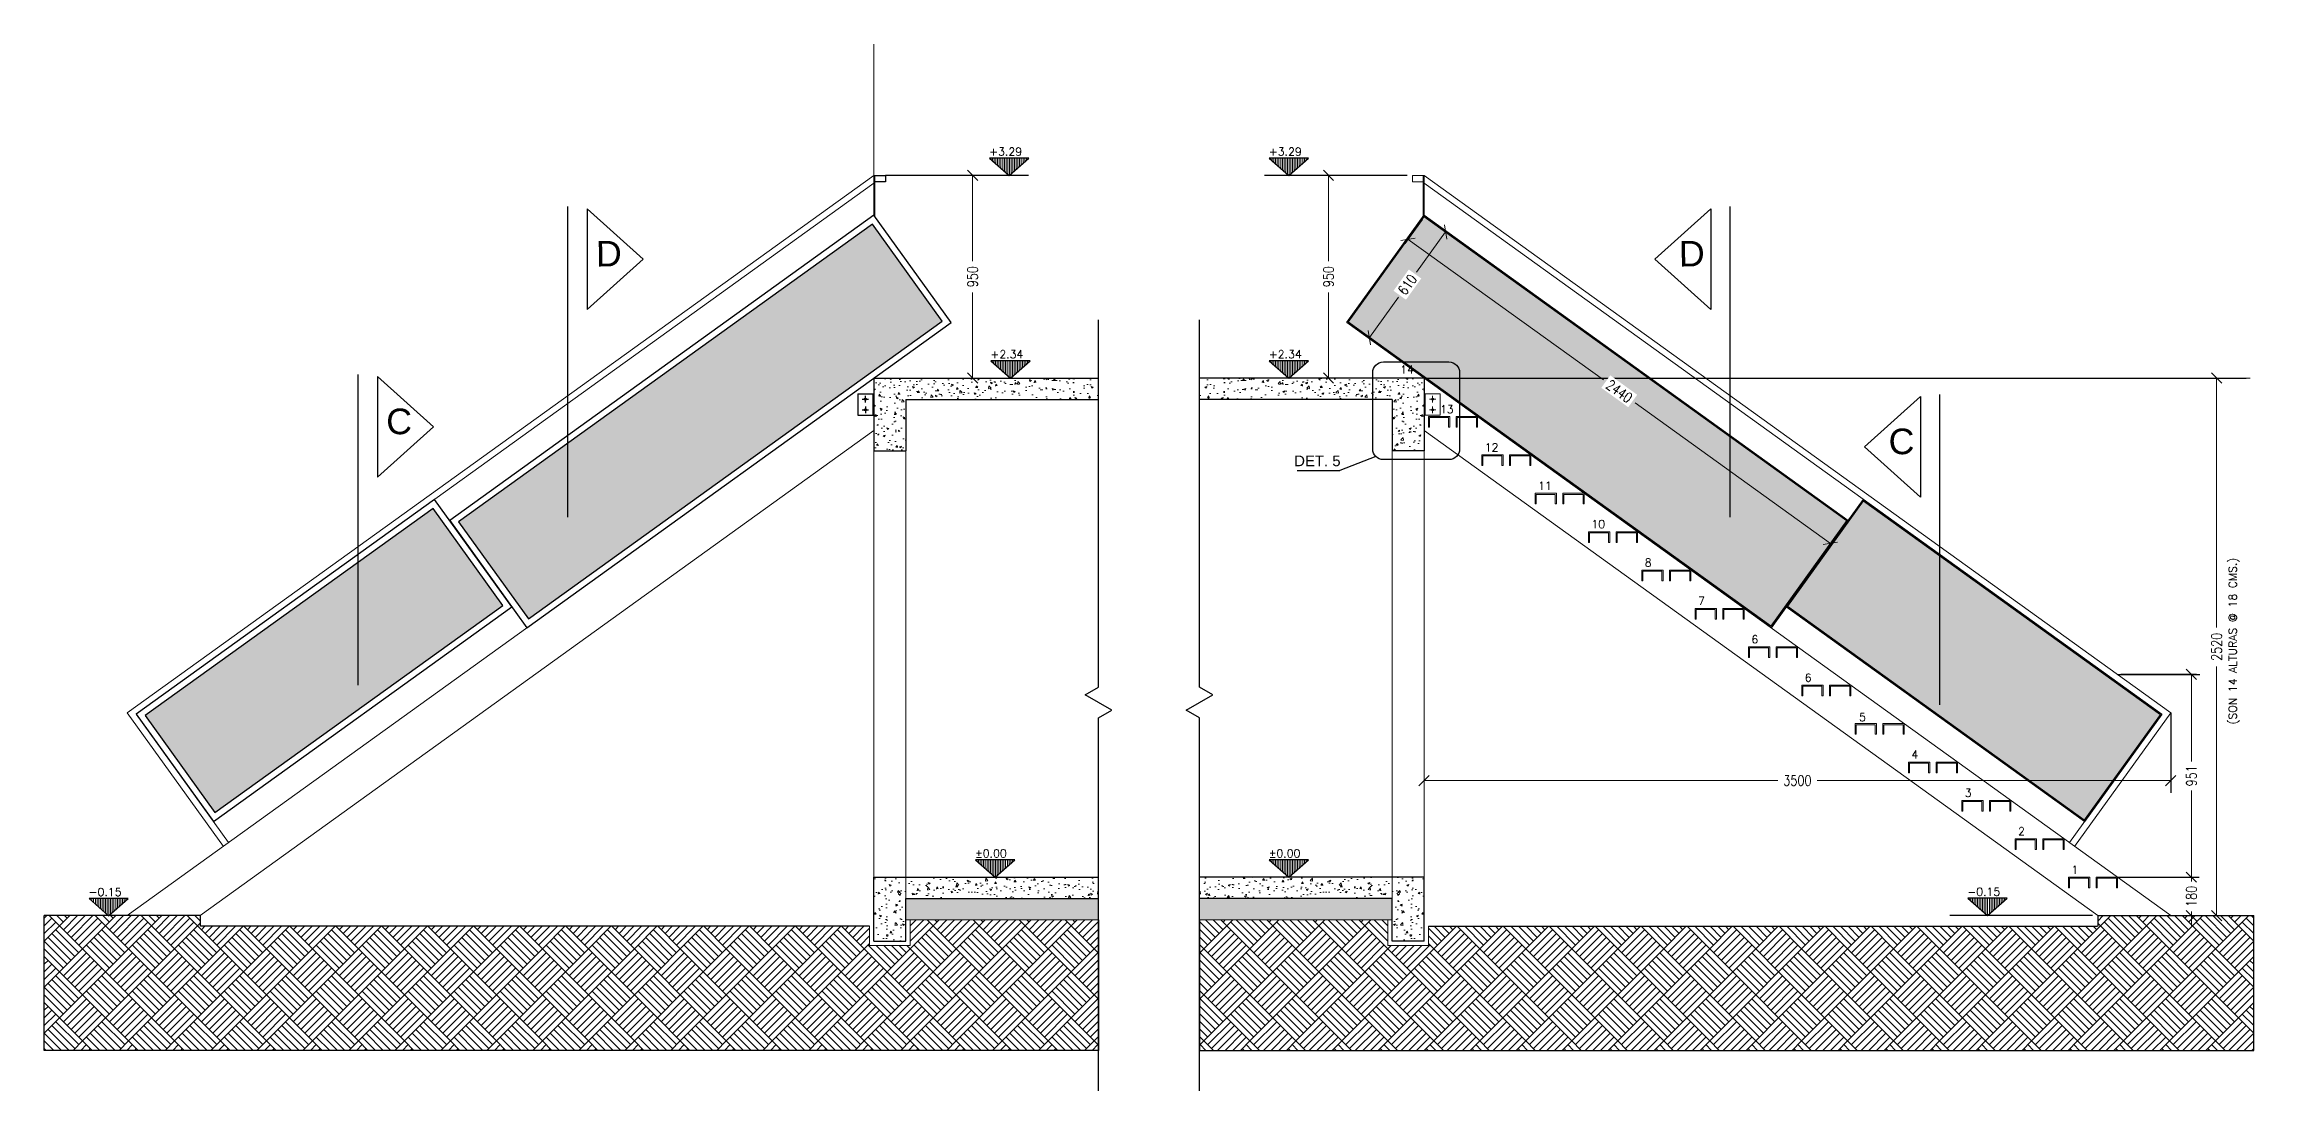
# Model space of a CAD drawing. Header units: metres. Extents: x -40 to 265, y 63 to 163.
# Drawn here: x 225.18 to 235.53, y 154.6 to 159.51 of the extents above; entities that cross this region are included whole.
import ezdxf
from ezdxf.enums import TextEntityAlignment as Align

# ---------------------------------------------------------------- set-up
doc = ezdxf.new("R2010")
doc.units = ezdxf.units.M
doc.header["$LTSCALE"] = 5
doc.header["$MEASUREMENT"] = 0
doc.layers.get('0').update_dxf_attribs({"color": 30})
doc.layers.get('DEFPOINTS').update_dxf_attribs({"color": 210})
for name, color, linetype, lineweight in [('A-ANNO-DIMS', 3, 'Continuous', 18), ('A-ANNO-TEXT', 3, 'Continuous', 18), ('A-DETL-GRPH', 4, 'Continuous', 25), ('A-DETL-MBND', 3, 'Continuous', 18), ('A-DETL-MCUT', 4, 'Continuous', 25), ('A-DETL-PATT', 8, 'Continuous', 18)]:
    doc.layers.add(name, color=color, linetype=linetype, lineweight=lineweight)
doc.styles.add('E-ARIAL', font='arial.ttf')
doc.styles.add('E-ROMANS', font='romans.shx', dxfattribs={"width": 0.8})
doc.dimstyles.new('E-0020_TICK_24', dxfattribs={"dimscale": 0.001, "dimtxt": 48, "dimasz": 48, "dimexe": 24, "dimexo": 16, "dimgap": 24, "dimtad": 0, "dimdec": 0, "dimlfac": 1000, "dimzin": 0, "dimdsep": 46, "dimtxsty": 'E-ROMANS', "dimblk": 'OBLIQUE', "dimcen": 24, "dimclrd": 256, "dimclre": 256, "dimclrt": 256, "dimadec": 0, "dimazin": 0, "dimtfac": 1, "dimtdec": 0, "dimtmove": 1, "dimatfit": 3, "dimldrblk": 'OPEN90', "dimfxl": 1, "dimtfill": 1, "dimtolj": 1, "dimtzin": 0, "dimlwd": -1, "dimarcsym": 0})
pattern_1 = [(50, (0, 8.49536), (0.091092334, -0.007969543), [0.009525, -0.104775]), (355, (0, 8.49536), (-0.017621413, 0.09552832), [0.00762, -0.08382]), (100.451, (0.00759, 8.4947), (0.07347125, 0.087558344), [0.008095, -0.089045]), (46.1842, (0, 8.52076), (0.13553952, -0.021021164), [0.0142875, -0.1571625]), (96.6356, (0.0113, 8.51901), (0.11870212, 0.12371278), [0.0121425, -0.1335675]), (351.184, (0, 8.52076), (0.1187023, 0.12371256), [0.01143, -0.12573]), (21, (0.0127, 8.51441), (0.07580744, -0.05113276), [0.009525, -0.104775]), (326, (0.0127, 8.51441), (0.030901014, 0.092093983), [0.00762, -0.08382]), (71.4514, (0.01902, 8.51015), (0.106708245, 0.04096143), [0.008095, -0.089045]), (37.5, (0, 8.49536), (0.0015443016, 0.0422775194), [0, -0.082804, 0, -0.08509, 0, -0.0841375]), (7.5, (0, 8.49536), (0.033409831, 0.0500902874), [0, -0.048514, 0, -0.080899, 0, -0.0320675]), (327.5, (-0.02832, 8.49536), (0.0677952976, -0.002864372), [0, -0.03175, 0, -0.09906, 0, -0.131445]), (317.5, (-0.04102, 8.49536), (0.074064591, 0.012713246), [0, -0.041275, 0, -0.065786, 0, -0.093345])]

# ---------------------------------------------------------------- blocks, each defined once
blk = doc.blocks.new('_Oblique')
at = {"color": 0, "linetype": 'ByBlock', "lineweight": -2}
blk.add_line((-0.5, -0.5), (0.5, 0.5), dxfattribs=at)
blk = doc.blocks.new('*D80')
at = {"layer": 'A-ANNO-DIMS', "lineweight": -2, "transparency": 16777216}
for p, q in [((234.911, 156.556), (235.266, 156.556)), ((234.911, 155.605), (235.266, 155.605))]:
    blk.add_line(p, q, dxfattribs=at)
at = {"layer": 'A-ANNO-DIMS', "transparency": 16777216}
for p, q in [((235.242, 156.556), (235.242, 156.148)), ((235.242, 155.605), (235.242, 156.012))]:
    blk.add_line(p, q, dxfattribs=at)
at = {"layer": 'DEFPOINTS', "color": 0, "transparency": 16777216}
for p in [(234.895, 156.556), (234.895, 155.605), (235.242, 155.605)]:
    blk.add_point(p, dxfattribs=at)
at = {"layer": 'A-ANNO-DIMS', "transparency": 16777216, "xscale": 0.048, "yscale": 0.048, "zscale": 0.048}
for p, rotation in [((235.242, 156.556), 90), ((235.242, 155.605), 270)]:
    blk.add_blockref('_Oblique', p, dxfattribs=dict(at, rotation=rotation))
at = {"layer": 'A-ANNO-DIMS', "transparency": 16777216, "insert": (235.242, 156.08), "char_height": 0.048, "attachment_point": 5, "rotation": 90, "style": 'E-ROMANS', "bg_fill": 3, "box_fill_scale": 1.25, "bg_fill_color": 256, "bg_fill_true_color": 13158600, "bg_fill_transparency": 0}
blk.add_mtext('\\A1;951', dxfattribs=at)
blk = doc.blocks.new('_Open90')
at = {"color": 0, "linetype": 'ByBlock', "lineweight": -2}
for p, q in [((0, 0), (-1, 0)), ((-0.5, 0.5), (0, 0)), ((0, 0), (-0.5, -0.5))]:
    blk.add_line(p, q, dxfattribs=at)
blk = doc.blocks.new('*D81')
at = {"layer": 'A-ANNO-DIMS', "lineweight": -2, "transparency": 16777216}
for p, q in [((234.911, 155.605), (235.266, 155.605)), ((234.911, 155.425), (235.266, 155.425))]:
    blk.add_line(p, q, dxfattribs=at)
at = {"layer": 'A-ANNO-DIMS', "transparency": 16777216}
for p, q in [((235.242, 155.605), (235.242, 155.653)), ((235.242, 155.605), (235.242, 155.585)), ((235.242, 155.425), (235.242, 155.444)), ((235.242, 155.425), (235.242, 155.377))]:
    blk.add_line(p, q, dxfattribs=at)
at = {"layer": 'DEFPOINTS', "color": 0, "transparency": 16777216}
for p in [(234.895, 155.605), (234.895, 155.425)]:
    blk.add_point(p, dxfattribs=at)
at = {"layer": 'A-ANNO-DIMS', "transparency": 16777216, "xscale": 0.048, "yscale": 0.048, "zscale": 0.048}
for p, rotation in [((235.242, 155.605), 270), ((235.242, 155.425), 90)]:
    blk.add_blockref('_Oblique', p, dxfattribs=dict(at, rotation=rotation))
at = {"layer": 'A-ANNO-DIMS', "transparency": 16777216, "insert": (235.242, 155.515), "char_height": 0.048, "attachment_point": 5, "rotation": 90, "style": 'E-ROMANS', "bg_fill": 3, "box_fill_scale": 1.25, "bg_fill_color": 256, "bg_fill_true_color": 13158600, "bg_fill_transparency": 0}
blk.add_mtext('\\A1;180', dxfattribs=at)
at = {"layer": 'DEFPOINTS', "color": 0, "transparency": 16777216}
blk.add_point((235.242, 155.425), dxfattribs=at)
blk = doc.blocks.new('*D82')
at = {"layer": 'A-ANNO-DIMS', "lineweight": -2, "transparency": 16777216}
for p, q in [((235.518, 157.945), (235.336, 157.945)), ((235.518, 155.425), (235.336, 155.425))]:
    blk.add_line(p, q, dxfattribs=at)
at = {"layer": 'A-ANNO-DIMS', "transparency": 16777216}
for p, q in [((235.36, 157.945), (235.36, 156.776)), ((235.36, 155.425), (235.36, 156.593))]:
    blk.add_line(p, q, dxfattribs=at)
at = {"layer": 'DEFPOINTS', "color": 0, "transparency": 16777216}
for p in [(235.36, 157.945), (235.534, 157.945), (235.534, 155.425)]:
    blk.add_point(p, dxfattribs=at)
at = {"layer": 'A-ANNO-DIMS', "transparency": 16777216, "xscale": 0.048, "yscale": 0.048, "zscale": 0.048}
for p, rotation in [((235.36, 157.945), 90), ((235.36, 155.425), 270)]:
    blk.add_blockref('_Oblique', p, dxfattribs=dict(at, rotation=rotation))
at = {"layer": 'A-ANNO-DIMS', "transparency": 16777216, "insert": (235.36, 156.685), "char_height": 0.048, "attachment_point": 5, "rotation": 90, "style": 'E-ROMANS', "bg_fill": 3, "box_fill_scale": 1.25, "bg_fill_color": 256, "bg_fill_true_color": 13158600, "bg_fill_transparency": 0}
blk.add_mtext('\\A1;2520', dxfattribs=at)
blk = doc.blocks.new('*D83')
at = {"layer": 'A-ANNO-DIMS', "lineweight": -2, "transparency": 16777216}
for p, q in [((231.388, 158.895), (231.173, 158.895)), ((231.388, 157.945), (231.173, 157.945))]:
    blk.add_line(p, q, dxfattribs=at)
at = {"layer": 'A-ANNO-DIMS', "transparency": 16777216}
for p, q in [((231.197, 158.895), (231.197, 158.493)), ((231.197, 157.945), (231.197, 158.346))]:
    blk.add_line(p, q, dxfattribs=at)
at = {"layer": 'DEFPOINTS', "color": 0, "transparency": 16777216}
for p in [(231.197, 158.895), (231.404, 158.895), (231.404, 157.945)]:
    blk.add_point(p, dxfattribs=at)
at = {"layer": 'A-ANNO-DIMS', "transparency": 16777216, "xscale": 0.048, "yscale": 0.048, "zscale": 0.048}
for p, rotation in [((231.197, 158.895), 90), ((231.197, 157.945), 270)]:
    blk.add_blockref('_Oblique', p, dxfattribs=dict(at, rotation=rotation))
at = {"layer": 'A-ANNO-DIMS', "transparency": 16777216, "insert": (231.197, 158.42), "char_height": 0.048, "attachment_point": 5, "rotation": 90, "style": 'E-ROMANS', "bg_fill": 3, "box_fill_scale": 1.25, "bg_fill_color": 256, "bg_fill_true_color": 13158600, "bg_fill_transparency": 0}
blk.add_mtext('\\A1;950', dxfattribs=at)
blk = doc.blocks.new('*D84')
at = {"layer": 'A-ANNO-DIMS', "lineweight": -2, "transparency": 16777216}
for p, q in [((231.659, 158.692), (231.765, 158.616)), ((231.303, 158.197), (231.409, 158.121))]:
    blk.add_line(p, q, dxfattribs=at)
at = {"layer": 'A-ANNO-DIMS', "transparency": 16777216}
for p, q in [((231.746, 158.63), (231.61, 158.442)), ((231.389, 158.135), (231.525, 158.324))]:
    blk.add_line(p, q, dxfattribs=at)
at = {"layer": 'DEFPOINTS', "color": 0, "transparency": 16777216}
for p in [(231.646, 158.702), (231.746, 158.63), (231.29, 158.207)]:
    blk.add_point(p, dxfattribs=at)
at = {"layer": 'A-ANNO-DIMS', "transparency": 16777216, "xscale": 0.048, "yscale": 0.048, "zscale": 0.048}
for p, rotation in [((231.746, 158.63), 54.25713426794277), ((231.389, 158.135), 234.2571342679427)]:
    blk.add_blockref('_Oblique', p, dxfattribs=dict(at, rotation=rotation))
at = {"layer": 'A-ANNO-DIMS', "transparency": 16777216, "insert": (231.567, 158.383), "char_height": 0.048, "attachment_point": 5, "rotation": 54.2571, "style": 'E-ROMANS', "bg_fill": 3, "box_fill_scale": 1.25, "bg_fill_color": 256, "bg_fill_true_color": 13158600, "bg_fill_transparency": 0}
blk.add_mtext('\\A1;610', dxfattribs=at)
blk = doc.blocks.new('*D85')
at = {"layer": 'A-ANNO-DIMS', "lineweight": -2, "transparency": 16777216}
for p, q in [((231.637, 158.689), (231.556, 158.576)), ((233.617, 157.263), (233.536, 157.151))]:
    blk.add_line(p, q, dxfattribs=at)
at = {"layer": 'A-ANNO-DIMS', "transparency": 16777216}
for p, q in [((231.57, 158.595), (232.486, 157.936)), ((233.55, 157.17), (232.634, 157.829))]:
    blk.add_line(p, q, dxfattribs=at)
at = {"layer": 'DEFPOINTS', "color": 0, "transparency": 16777216}
for p in [(231.646, 158.702), (233.627, 157.276), (233.55, 157.17)]:
    blk.add_point(p, dxfattribs=at)
at = {"layer": 'A-ANNO-DIMS', "transparency": 16777216, "xscale": 0.048, "yscale": 0.048, "zscale": 0.048}
for p, rotation in [((231.57, 158.595), 144.2571342679459), ((233.55, 157.17), 324.2571342679459)]:
    blk.add_blockref('_Oblique', p, dxfattribs=dict(at, rotation=rotation))
at = {"layer": 'A-ANNO-DIMS', "transparency": 16777216, "insert": (232.56, 157.883), "char_height": 0.048, "attachment_point": 5, "rotation": 324.2571, "style": 'E-ROMANS', "bg_fill": 3, "box_fill_scale": 1.25, "bg_fill_color": 256, "bg_fill_true_color": 13158600, "bg_fill_transparency": 0}
blk.add_mtext('\\A1;2440', dxfattribs=at)
blk = doc.blocks.new('*D86')
at = {"layer": 'A-ANNO-DIMS', "lineweight": -2, "transparency": 16777216}
for p, q in [((231.645, 156.36), (231.645, 156.034)), ((235.145, 156.36), (235.145, 156.034))]:
    blk.add_line(p, q, dxfattribs=at)
at = {"layer": 'A-ANNO-DIMS', "transparency": 16777216}
for p, q in [((231.645, 156.058), (233.303, 156.058)), ((235.145, 156.058), (233.487, 156.058))]:
    blk.add_line(p, q, dxfattribs=at)
at = {"layer": 'DEFPOINTS', "color": 0, "transparency": 16777216}
for p in [(231.645, 156.376), (235.145, 156.376), (231.645, 156.058)]:
    blk.add_point(p, dxfattribs=at)
at = {"layer": 'A-ANNO-DIMS', "transparency": 16777216, "xscale": 0.048, "yscale": 0.048, "zscale": 0.048, "rotation": 180}
blk.add_blockref('_Oblique', (231.645, 156.058), dxfattribs=at)
at = {"layer": 'A-ANNO-DIMS', "transparency": 16777216, "xscale": 0.048, "yscale": 0.048, "zscale": 0.048}
blk.add_blockref('_Oblique', (235.145, 156.058), dxfattribs=at)
at = {"layer": 'A-ANNO-DIMS', "transparency": 16777216, "insert": (233.395, 156.058), "char_height": 0.048, "attachment_point": 5, "style": 'E-ROMANS', "bg_fill": 3, "box_fill_scale": 1.25, "bg_fill_color": 256, "bg_fill_true_color": 13158600, "bg_fill_transparency": 0}
blk.add_mtext('\\A1;3500', dxfattribs=at)
blk = doc.blocks.new('*D87')
at = {"layer": 'A-ANNO-DIMS', "lineweight": -2, "transparency": 16777216}
for p, q in [((229.572, 158.895), (229.505, 158.895)), ((229.577, 157.945), (229.505, 157.945))]:
    blk.add_line(p, q, dxfattribs=at)
at = {"layer": 'A-ANNO-DIMS', "transparency": 16777216}
for p, q in [((229.529, 158.895), (229.529, 158.493)), ((229.529, 157.945), (229.529, 158.346))]:
    blk.add_line(p, q, dxfattribs=at)
at = {"layer": 'DEFPOINTS', "color": 0, "transparency": 16777216}
for p in [(229.588, 158.895), (229.529, 157.945), (229.593, 157.945)]:
    blk.add_point(p, dxfattribs=at)
at = {"layer": 'A-ANNO-DIMS', "transparency": 16777216, "xscale": 0.048, "yscale": 0.048, "zscale": 0.048}
for p, rotation in [((229.529, 158.895), 90), ((229.529, 157.945), 270)]:
    blk.add_blockref('_Oblique', p, dxfattribs=dict(at, rotation=rotation))
at = {"layer": 'A-ANNO-DIMS', "transparency": 16777216, "insert": (229.529, 158.42), "char_height": 0.048, "attachment_point": 5, "rotation": 90, "style": 'E-ROMANS', "bg_fill": 3, "box_fill_scale": 1.25, "bg_fill_color": 256, "bg_fill_true_color": 13158600, "bg_fill_transparency": 0}
blk.add_mtext('\\A1;950', dxfattribs=at)
blk = doc.blocks.new('QM-ARQ-DET')
at = {"layer": 'A-DETL-PATT'}
h = blk.add_hatch(dxfattribs=at)
h.set_pattern_fill('ANSI31', color=256, scale=0.0025, angle=225, style=0)
h.set_pattern_definition([(270, (127.458738, 93.06225), (-0.0079375, -8e-19), [])])
h.paths.add_polyline_path([(229.7924, 158.9759), (229.7004, 158.8948), (229.6084, 158.9759)])
h = blk.add_hatch(dxfattribs=at)
h.set_pattern_fill('ANSI31', color=256, scale=0.0025, angle=225, style=0)
h.set_pattern_definition([(270, (128.7696985, 93.06225), (-0.0079375, -8e-19), [])])
h.paths.add_polyline_path([(231.1034, 158.9759), (231.0114, 158.8948), (230.9194, 158.9759)])
h = blk.add_hatch(dxfattribs=at)
h.set_pattern_fill('DOTS', color=256, scale=0.01, angle=2.91694, style=0)
h.set_pattern_definition([(2.9169425, (8.087017, -3.332197), (0.0071193646, 0.0162583572), [0, -0.015875])])
h.paths.add_polyline_path([(233.272, 156.7836), (233.6283, 157.2787), (231.6479, 158.704), (231.2915, 158.2089)])
h.paths.add_polyline_path([(234.7416, 155.8716), (235.0979, 156.3667), (233.7055, 157.3688), (233.3492, 156.8737)])
h = blk.add_hatch(dxfattribs=at)
h.set_pattern_fill('DOTS', color=256, scale=0.01, angle=2.91694, style=0)
h.set_pattern_definition([(2.9169425, (0, 8.49536), (0.0071193646, 0.0162583572), [0, -0.015875])])
h.paths.add_polyline_path([(227.3274, 156.8794), (227.0003, 157.3339), (225.6501, 156.3622), (225.9773, 155.9077)])
h.paths.add_polyline_path([(227.1197, 157.2707), (227.4469, 156.8162), (229.3867, 158.2123), (229.0596, 158.6668)])
h = blk.add_hatch(dxfattribs=at)
h.set_pattern_fill('ANSI31', color=256, scale=0.0025, angle=225, style=0)
h.set_pattern_definition([(270, (127.464638, 92.11225), (-0.0079375, -8e-19), [])])
h.paths.add_polyline_path([(229.7983, 158.0259), (229.7063, 157.9448), (229.6143, 158.0259)])
h = blk.add_hatch(dxfattribs=at)
h.set_pattern_fill('ANSI31', color=256, scale=0.0025, angle=225, style=0)
h.set_pattern_definition([(270, (128.7696985, 92.11225), (-0.0079375, -8e-19), [])])
h.paths.add_polyline_path([(231.1034, 158.0259), (231.0114, 157.9448), (230.9194, 158.0259)])
h = blk.add_hatch(dxfattribs=at)
h.set_pattern_fill('AR-CONC', color=256, scale=0.0005, style=0)
h.set_pattern_definition([(130, (460.71152, 8.38536), (-0.091092334, -0.007969543), [0.009525, -0.104775]), (185, (460.71152, 8.38536), (0.017621413, 0.09552832), [0.00762, -0.08382]), (79.549, (460.70393, 8.3847), (-0.07347125, 0.087558344), [0.008095, -0.089045]), (133.8158, (460.71152, 8.41076), (-0.13553952, -0.021021164), [0.0142875, -0.1571625]), (83.3644, (460.70022, 8.40901), (-0.11870212, 0.12371278), [0.0121425, -0.1335675]), (188.816, (460.71152, 8.41076), (-0.1187023, 0.12371256), [0.01143, -0.12573]), (159, (460.69882, 8.40441), (-0.07580744, -0.05113276), [0.009525, -0.104775]), (214, (460.69882, 8.40441), (-0.030901014, 0.092093983), [0.00762, -0.08382]), (108.5486, (460.6925, 8.40015), (-0.106708245, 0.04096143), [0.008095, -0.089045]), (142.5, (460.711518, 8.38536), (-0.0015443016, 0.0422775194), [0, -0.082804, 0, -0.08509, 0, -0.0841375]), (172.5, (460.71152, 8.38536), (-0.033409831, 0.0500902874), [0, -0.048514, 0, -0.080899, 0, -0.0320675]), (212.5, (460.73984, 8.38536), (-0.0677952976, -0.002864372), [0, -0.03175, 0, -0.09906, 0, -0.131445]), (222.5, (460.75254, 8.38536), (-0.074064591, 0.012713246), [0, -0.041275, 0, -0.065786, 0, -0.093345])])
h.paths.add_polyline_path([(229.2164, 157.6948), (229.0664, 157.6948), (229.0664, 157.9448), (230.1187, 157.9448), (230.1187, 157.8448), (229.2164, 157.8448)])
h = blk.add_hatch(dxfattribs=at)
h.set_pattern_fill('AR-CONC', color=256, scale=0.0005, style=0)
h.set_pattern_definition([(50, (0, 8.38536), (0.091092334, -0.007969543), [0.009525, -0.104775]), (355, (0, 8.38536), (-0.017621413, 0.09552832), [0.00762, -0.08382]), (100.451, (0.00759, 8.3847), (0.07347125, 0.087558344), [0.008095, -0.089045]), (46.1842, (0, 8.41076), (0.13553952, -0.021021164), [0.0142875, -0.1571625]), (96.6356, (0.0113, 8.40901), (0.11870212, 0.12371278), [0.0121425, -0.1335675]), (351.184, (0, 8.41076), (0.1187023, 0.12371256), [0.01143, -0.12573]), (21, (0.0127, 8.40441), (0.07580744, -0.05113276), [0.009525, -0.104775]), (326, (0.0127, 8.40441), (0.030901014, 0.092093983), [0.00762, -0.08382]), (71.4514, (0.01902, 8.40015), (0.106708245, 0.04096143), [0.008095, -0.089045]), (37.5, (0, 8.38536), (0.0015443016, 0.0422775194), [0, -0.082804, 0, -0.08509, 0, -0.0841375]), (7.5, (0, 8.38536), (0.033409831, 0.0500902874), [0, -0.048514, 0, -0.080899, 0, -0.0320675]), (327.5, (-0.02832, 8.38536), (0.0677952976, -0.002864372), [0, -0.03175, 0, -0.09906, 0, -0.131445]), (317.5, (-0.04102, 8.38536), (0.074064591, 0.012713246), [0, -0.041275, 0, -0.065786, 0, -0.093345])])
h.paths.add_polyline_path([(231.4951, 157.6948), (231.6451, 157.6948), (231.6451, 157.9448), (230.5928, 157.9448), (230.5928, 157.8448), (231.4951, 157.8448)])
h = blk.add_hatch(dxfattribs=at)
h.set_pattern_fill('AR-CONC', color=256, scale=0.0005, style=0)
h.set_pattern_definition(pattern_1)
h.paths.add_polyline_path([(229.0664, 157.6932), (229.0664, 157.604), (229.2164, 157.604), (229.2164, 157.6932)])
h = blk.add_hatch(dxfattribs=at)
h.set_pattern_fill('ANSI31', color=256, scale=0.0025, angle=225, style=0)
h.set_pattern_definition([(270, (127.3932494, 89.77225), (-0.0079375, -8e-19), [])])
h.paths.add_polyline_path([(229.7269, 155.6859), (229.6349, 155.6048), (229.5429, 155.6859)])
h = blk.add_hatch(dxfattribs=at)
h.set_pattern_fill('ANSI31', color=256, scale=0.0025, angle=225, style=0)
h.set_pattern_definition([(270, (128.7696985, 89.77225), (-0.0079375, -8e-19), [])])
h.paths.add_polyline_path([(231.1034, 155.6859), (231.0114, 155.6048), (230.9194, 155.6859)])
h = blk.add_hatch(dxfattribs=at)
h.set_pattern_fill('AR-CONC', color=256, scale=0.0005, style=0)
h.set_pattern_definition([(130, (460.71152, 8.49536), (-0.091092334, -0.007969543), [0.009525, -0.104775]), (185, (460.71152, 8.49536), (0.017621413, 0.09552832), [0.00762, -0.08382]), (79.549, (460.70393, 8.4947), (-0.07347125, 0.087558344), [0.008095, -0.089045]), (133.8158, (460.71152, 8.52076), (-0.13553952, -0.021021164), [0.0142875, -0.1571625]), (83.3644, (460.70022, 8.51901), (-0.11870212, 0.12371278), [0.0121425, -0.1335675]), (188.816, (460.71152, 8.52076), (-0.1187023, 0.12371256), [0.01143, -0.12573]), (159, (460.69882, 8.51441), (-0.07580744, -0.05113276), [0.009525, -0.104775]), (214, (460.69882, 8.51441), (-0.030901014, 0.092093983), [0.00762, -0.08382]), (108.5486, (460.6925, 8.51015), (-0.106708245, 0.04096143), [0.008095, -0.089045]), (142.5, (460.711518, 8.49536), (-0.0015443016, 0.0422775194), [0, -0.082804, 0, -0.08509, 0, -0.0841375]), (172.5, (460.71152, 8.49536), (-0.033409831, 0.0500902874), [0, -0.048514, 0, -0.080899, 0, -0.0320675]), (212.5, (460.73984, 8.49536), (-0.0677952976, -0.002864372), [0, -0.03175, 0, -0.09906, 0, -0.131445]), (222.5, (460.75254, 8.49536), (-0.074064591, 0.012713246), [0, -0.041275, 0, -0.065786, 0, -0.093345])])
h.paths.add_polyline_path([(230.1187, 155.6048), (230.1187, 155.5048), (229.2164, 155.5048), (229.2164, 155.6048)])
h.paths.add_polyline_path([(229.2164, 155.3048), (229.0664, 155.3048), (229.0664, 155.6048), (229.2164, 155.6048)])
h = blk.add_hatch(dxfattribs=at)
h.set_pattern_fill('AR-CONC', color=256, scale=0.0005, style=0)
h.set_pattern_definition(pattern_1)
h.paths.add_polyline_path([(230.5928, 155.6048), (230.5928, 155.5048), (231.4951, 155.5048), (231.4951, 155.6048)])
h.paths.add_polyline_path([(231.4951, 155.3048), (231.6451, 155.3048), (231.6451, 155.6048), (231.4951, 155.6048)])
h = blk.add_hatch(dxfattribs=at)
h.set_pattern_fill('ANSI31', color=256, scale=0.0025, angle=225, style=0)
h.set_pattern_definition([(270, (123.237536, 89.59122), (-0.0079375, -8e-19), [])])
h.paths.add_polyline_path([(225.5712, 155.5049), (225.4792, 155.4237), (225.3872, 155.5049)])
h = blk.add_hatch(dxfattribs=at)
h.set_pattern_fill('HEX', color=256, scale=0.002, style=0)
h.set_pattern_definition([(180, (460.711518, 8.49536), (0, 0.01099852), [0.00635, -0.0127]), (60, (460.711518, 8.49536), (0.00952499772, -0.00549926), [0.00635, -0.0127]), (120, (460.705168, 8.49536), (0.00952499772, 0.00549926), [0.00635, -0.0127])])
h.paths.add_polyline_path([(229.2164, 155.5048), (230.1187, 155.5048), (230.1187, 155.4048), (229.2164, 155.4048)])
h = blk.add_hatch(dxfattribs=at)
h.set_pattern_fill('HEX', color=256, scale=0.002, style=0)
h.set_pattern_definition([(0, (0, 8.49536), (0, 0.01099852), [0.00635, -0.0127]), (120, (0, 8.49536), (-0.00952499772, -0.00549926), [0.00635, -0.0127]), (60, (0.00635, 8.49536), (-0.00952499772, 0.00549926), [0.00635, -0.0127])])
h.paths.add_polyline_path([(231.4951, 155.5048), (230.5928, 155.5048), (230.5928, 155.4048), (231.4951, 155.4048)])
h = blk.add_hatch(dxfattribs=at)
h.set_pattern_fill('ANSI31', color=256, scale=0.0025, angle=225, style=0)
h.set_pattern_definition([(270, (132.0438165, 89.59225), (-0.0079375, -8e-19), [])])
h.paths.add_polyline_path([(234.3775, 155.5059), (234.2855, 155.4248), (234.1935, 155.5059)])
h = blk.add_hatch(dxfattribs=at)
h.set_pattern_fill('AR-PARQ1', color=256, scale=0.0005, angle=45, style=0)
h.set_pattern_definition([(45, (460.71152, 8.49536), (0.21552615, 1e-17), [0.1524, -0.1524]), (45, (460.69356, 8.51332), (0.21552615, 1e-17), [0.1524, -0.1524]), (45, (460.6756, 8.53128), (0.21552615, 1e-17), [0.1524, -0.1524]), (45, (460.65764, 8.54924), (0.21552615, 1e-17), [0.1524, -0.1524]), (45, (460.63968, 8.5672), (0.21552615, 1e-17), [0.1524, -0.1524]), (45, (460.62172, 8.58516), (0.21552615, 1e-17), [0.1524, -0.1524]), (45, (460.60375, 8.60312), (0.21552615, 1e-17), [0.1524, -0.1524]), (135, (460.81928, 8.60312), (-0.21552615, -1e-17), [0.1524, -0.1524]), (135, (460.83724, 8.62108), (-0.21552615, -1e-17), [0.1524, -0.1524]), (135, (460.8552, 8.63904), (-0.21552615, -1e-17), [0.1524, -0.1524]), (135, (460.87316, 8.657), (-0.21552615, -1e-17), [0.1524, -0.1524]), (135, (460.89112, 8.67497), (-0.21552615, -1e-17), [0.1524, -0.1524]), (135, (460.90908, 8.69293), (-0.21552615, -1e-17), [0.1524, -0.1524]), (135, (460.92704, 8.71089), (-0.21552615, -1e-17), [0.1524, -0.1524])])
h.paths.add_polyline_path([(229.2364, 155.2848), (229.0464, 155.2848), (229.0464, 155.3748), (225.9087, 155.3748), (225.9087, 155.4248), (225.1772, 155.4248), (225.1772, 154.7931), (230.1187, 154.7931), (230.1187, 155.4048), (229.2364, 155.4048)])
h = blk.add_hatch(dxfattribs=at)
h.set_pattern_fill('AR-PARQ1', color=256, scale=0.0005, angle=45, style=0)
h.set_pattern_definition([(135, (0, 8.49536), (-0.21552615, 1e-17), [0.1524, -0.1524]), (135, (0.01796, 8.51332), (-0.21552615, 1e-17), [0.1524, -0.1524]), (135, (0.03592, 8.53128), (-0.21552615, 1e-17), [0.1524, -0.1524]), (135, (0.05388, 8.54924), (-0.21552615, 1e-17), [0.1524, -0.1524]), (135, (0.07184, 8.5672), (-0.21552615, 1e-17), [0.1524, -0.1524]), (135, (0.0898, 8.58516), (-0.21552615, 1e-17), [0.1524, -0.1524]), (135, (0.10776, 8.60312), (-0.21552615, 1e-17), [0.1524, -0.1524]), (45, (-0.10776, 8.60312), (0.21552615, -1e-17), [0.1524, -0.1524]), (45, (-0.12572, 8.62108), (0.21552615, -1e-17), [0.1524, -0.1524]), (45, (-0.14368, 8.63904), (0.21552615, -1e-17), [0.1524, -0.1524]), (45, (-0.16164, 8.657), (0.21552615, -1e-17), [0.1524, -0.1524]), (45, (-0.1796, 8.67497), (0.21552615, -1e-17), [0.1524, -0.1524]), (45, (-0.19757, 8.69293), (0.21552615, -1e-17), [0.1524, -0.1524]), (45, (-0.21553, 8.71089), (0.21552615, -1e-17), [0.1524, -0.1524])])
h.paths.add_polyline_path([(231.4751, 155.2848), (231.4751, 155.4048), (230.5928, 155.4048), (230.5928, 154.7931), (235.5343, 154.7931), (235.5343, 155.4248), (234.8028, 155.4248), (234.8028, 155.3748), (231.6651, 155.3748), (231.6651, 155.2848)])
at = {"layer": 'A-DETL-GRPH'}
for p, q in [((230.1187, 156.4964), (230.1187, 158.2172)), ((230.5928, 156.4964), (230.5928, 158.2172)), ((229.0714, 157.9448), (229.0714, 157.9484)), ((228.9914, 157.8709), (229.0664, 157.8709)), ((228.9914, 157.8709), (228.9914, 157.7709)), ((229.0114, 157.8459), (229.0414, 157.8459)), ((229.0264, 157.8309), (229.0264, 157.8609)), ((229.0614, 157.8709), (229.0614, 157.7709)), ((231.6451, 157.9448), (235.498, 157.9448)), ((228.9914, 157.7709), (229.0664, 157.7709)), ((229.0114, 157.7959), (229.0414, 157.7959)), ((229.0264, 157.8109), (229.0264, 157.7809)), ((231.4191, 157.5773), (231.2498, 157.511)), ((231.0498, 157.511), (231.2498, 157.511)), ((230.0562, 156.4603), (230.1187, 156.4964)), ((230.0562, 156.4603), (230.1187, 156.4964)), ((230.1812, 156.3881), (230.0562, 156.4603)), ((230.1812, 156.3881), (230.0562, 156.4603)), ((230.5303, 156.3881), (230.6553, 156.4603)), ((230.6553, 156.4603), (230.5928, 156.4964)), ((230.1187, 156.352), (230.1812, 156.3881)), ((230.1187, 156.352), (230.1812, 156.3881)), ((230.1187, 154.6034), (230.1187, 156.352)), ((230.5928, 156.352), (230.5303, 156.3881)), ((230.5928, 154.6034), (230.5928, 156.352)), ((225.1772, 154.7931), (225.1772, 155.4248)), ((230.1187, 155.4048), (230.1187, 154.7931)), ((230.1187, 155.4048), (230.1187, 154.7931)), ((230.5928, 155.4048), (230.5928, 154.7931)), ((235.5343, 154.7931), (235.5343, 155.4248)), ((230.1187, 154.7931), (225.1772, 154.7931)), ((230.5928, 154.7931), (235.5343, 154.7931))]:
    blk.add_line(p, q, dxfattribs=at)
for points in [[(229.0714, 158.8648), (229.0714, 158.8948), (229.1214, 158.8948), (229.1214, 158.8648)], [(229.7005, 158.8948), (229.7925, 158.976), (229.6085, 158.976)], [(231.0115, 158.8948), (231.1035, 158.976), (230.9195, 158.976)], [(229.4286, 158.2055), (229.0664, 158.7087), (227.0779, 157.2776), (227.44, 156.7743)], [(231.283, 158.2055), (231.6451, 158.7087), (233.6337, 157.2776), (233.2715, 156.7743)], [(231.2899, 158.2066), (231.6463, 158.7017), (233.6267, 157.2764), (233.2703, 156.7813)], [(229.3867, 158.2123), (229.0596, 158.6668), (227.1197, 157.2707), (227.4469, 156.8162)], [(229.7064, 157.9448), (229.7984, 158.026), (229.6144, 158.026)], [(231.0115, 157.9448), (231.1035, 158.026), (230.9195, 158.026)], [(225.9704, 155.8658), (227.3693, 156.8726), (227.0071, 157.3758), (225.6083, 156.369)], [(225.9773, 155.9077), (227.3274, 156.8794), (227.0003, 157.3339), (225.6501, 156.3622)], [(234.7411, 155.8658), (233.3422, 156.8726), (233.7044, 157.3758), (235.1033, 156.369)], [(234.7399, 155.8728), (233.3492, 156.8737), (233.7055, 157.3688), (235.0963, 156.3679)], [(229.635, 155.6048), (229.727, 155.686), (229.543, 155.686)], [(231.0115, 155.6048), (231.1035, 155.686), (230.9195, 155.686)], [(225.4793, 155.4238), (225.5713, 155.505), (225.3873, 155.505)], [(234.2856, 155.4248), (234.3776, 155.506), (234.1936, 155.506)]]:
    blk.add_lwpolyline(points, close=True, dxfattribs=at)
at = {"layer": 'A-DETL-GRPH', "flags": 128}
for points in [[(227.6311, 157.2922), (227.6311, 158.7485)], [(227.722, 158.7383), (227.722, 158.2664)], [(227.722, 158.7383), (227.9849, 158.5023), (227.722, 158.2664)], [(232.9896, 158.7383), (232.7266, 158.5023), (232.9896, 158.2664)], [(232.9896, 158.7383), (232.9896, 158.2664)], [(233.0804, 157.2922), (233.0804, 158.7485)], [(226.6482, 156.5059), (226.6482, 157.9621)], [(226.739, 157.9519), (227.0019, 157.716), (226.739, 157.48)], [(226.739, 157.9519), (226.739, 157.48)], [(233.9725, 157.8583), (233.7096, 157.6223), (233.9725, 157.3864)], [(233.9725, 157.8583), (233.9725, 157.3864)], [(234.0633, 156.4122), (234.0633, 157.8685)]]:
    blk.add_lwpolyline(points, dxfattribs=at)
at = {"layer": 'A-DETL-GRPH'}
blk.add_lwpolyline([(231.4544, 158.0204), (231.7619, 158.0204, -0.4142136), (231.8119, 157.9704), (231.8119, 157.6126, -0.4142136), (231.7619, 157.5626), (231.4544, 157.5626, -0.4142136), (231.4044, 157.6126), (231.4044, 157.9704, -0.4142136)], format="xyb", close=True, dxfattribs=at)
for centre in [(229.0264, 157.8459), (229.0264, 157.7959)]:
    blk.add_circle(centre, 0.005, dxfattribs=at)
at = {"layer": 'A-DETL-MBND'}
for p, q in [((229.0664, 158.8948), (229.0664, 159.5102)), ((229.0664, 158.8948), (225.5664, 156.3759)), ((229.0664, 158.8948), (229.0714, 158.8948)), ((229.0664, 158.7087), (229.0664, 158.8948)), ((229.0714, 158.7018), (229.0714, 158.8948)), ((231.6401, 158.7018), (231.6401, 158.8948)), ((231.6451, 158.8948), (231.6401, 158.8948)), ((231.6451, 158.8948), (235.1451, 156.3759)), ((231.6451, 158.7087), (231.6451, 158.8948)), ((229.0664, 158.8579), (225.6083, 156.369)), ((231.6451, 158.8579), (235.1033, 156.369)), ((229.0664, 157.9448), (225.5664, 155.4248)), ((231.6451, 157.9448), (235.1451, 155.4248)), ((231.7201, 157.8709), (231.6451, 157.8709)), ((231.6501, 157.8709), (231.6501, 157.7709)), ((231.7001, 157.8459), (231.6701, 157.8459)), ((231.6851, 157.8309), (231.6851, 157.8609)), ((231.7201, 157.8709), (231.7201, 157.7709)), ((229.0664, 157.8048), (229.0664, 155.6048)), ((229.2164, 157.8048), (229.2164, 155.6048)), ((231.4951, 157.8048), (231.4951, 155.6048)), ((231.6451, 157.8048), (231.6451, 155.6048)), ((231.7201, 157.7709), (231.6451, 157.7709)), ((231.7001, 157.7959), (231.6701, 157.7959)), ((231.6851, 157.8109), (231.6851, 157.7809)), ((229.0664, 157.6984), (225.9087, 155.4248)), ((231.6451, 157.6984), (234.8028, 155.4248)), ((225.5664, 156.3759), (226.0173, 155.7494)), ((225.6083, 156.369), (226.0416, 155.7669)), ((235.1033, 156.369), (234.6699, 155.7669)), ((235.1451, 156.3759), (234.6943, 155.7494)), ((229.2164, 155.5048), (229.2164, 155.6048)), ((231.4951, 155.5048), (231.4951, 155.6048)), ((229.0464, 155.2848), (229.0464, 155.3748)), ((229.2164, 155.4048), (230.1187, 155.4048)), ((229.2364, 155.2848), (229.2364, 155.4048)), ((231.4951, 155.4048), (230.5928, 155.4048)), ((231.4751, 155.2848), (231.4751, 155.4048)), ((231.6651, 155.2848), (231.6651, 155.3748)), ((229.0464, 155.2848), (229.2364, 155.2848)), ((231.6651, 155.2848), (231.4751, 155.2848))]:
    blk.add_line(p, q, dxfattribs=at)
blk.add_lwpolyline([(231.6401, 158.8648), (231.6401, 158.8948), (231.5901, 158.8948), (231.5901, 158.8648)], close=True, dxfattribs=at)
for points in [[(231.7651, 157.7148), (231.7651, 157.7648), (231.6651, 157.7648), (231.6651, 157.7148), (231.6701, 157.7148), (231.6701, 157.7598), (231.7601, 157.7598), (231.7601, 157.7148), (231.7651, 157.7148)], [(231.8951, 157.7148), (231.8951, 157.7648), (231.7951, 157.7648), (231.7951, 157.7148), (231.8001, 157.7148), (231.8001, 157.7598), (231.8901, 157.7598), (231.8901, 157.7148), (231.8951, 157.7148)], [(232.0151, 157.5348), (232.0151, 157.5848), (231.9151, 157.5848), (231.9151, 157.5348), (231.9201, 157.5348), (231.9201, 157.5798), (232.0101, 157.5798), (232.0101, 157.5348), (232.0151, 157.5348)], [(232.1451, 157.5348), (232.1451, 157.5848), (232.0451, 157.5848), (232.0451, 157.5348), (232.0501, 157.5348), (232.0501, 157.5798), (232.1401, 157.5798), (232.1401, 157.5348), (232.1451, 157.5348)], [(232.2651, 157.3548), (232.2651, 157.4048), (232.1651, 157.4048), (232.1651, 157.3548), (232.1701, 157.3548), (232.1701, 157.3998), (232.2601, 157.3998), (232.2601, 157.3548), (232.2651, 157.3548)], [(232.3951, 157.3548), (232.3951, 157.4048), (232.2951, 157.4048), (232.2951, 157.3548), (232.3001, 157.3548), (232.3001, 157.3998), (232.3901, 157.3998), (232.3901, 157.3548), (232.3951, 157.3548)], [(232.5151, 157.1748), (232.5151, 157.2248), (232.4151, 157.2248), (232.4151, 157.1748), (232.4201, 157.1748), (232.4201, 157.2198), (232.5101, 157.2198), (232.5101, 157.1748), (232.5151, 157.1748)], [(232.6451, 157.1748), (232.6451, 157.2248), (232.5451, 157.2248), (232.5451, 157.1748), (232.5501, 157.1748), (232.5501, 157.2198), (232.6401, 157.2198), (232.6401, 157.1748), (232.6451, 157.1748)], [(232.7651, 156.9948), (232.7651, 157.0448), (232.6651, 157.0448), (232.6651, 156.9948), (232.6701, 156.9948), (232.6701, 157.0398), (232.7601, 157.0398), (232.7601, 156.9948), (232.7651, 156.9948)], [(232.8951, 156.9948), (232.8951, 157.0448), (232.7951, 157.0448), (232.7951, 156.9948), (232.8001, 156.9948), (232.8001, 157.0398), (232.8901, 157.0398), (232.8901, 156.9948), (232.8951, 156.9948)], [(233.0151, 156.8148), (233.0151, 156.8648), (232.9151, 156.8648), (232.9151, 156.8148), (232.9201, 156.8148), (232.9201, 156.8598), (233.0101, 156.8598), (233.0101, 156.8148), (233.0151, 156.8148)], [(233.1451, 156.8148), (233.1451, 156.8648), (233.0451, 156.8648), (233.0451, 156.8148), (233.0501, 156.8148), (233.0501, 156.8598), (233.1401, 156.8598), (233.1401, 156.8148), (233.1451, 156.8148)], [(233.2651, 156.6348), (233.2651, 156.6848), (233.1651, 156.6848), (233.1651, 156.6348), (233.1701, 156.6348), (233.1701, 156.6798), (233.2601, 156.6798), (233.2601, 156.6348), (233.2651, 156.6348)], [(233.3951, 156.6348), (233.3951, 156.6848), (233.2951, 156.6848), (233.2951, 156.6348), (233.3001, 156.6348), (233.3001, 156.6798), (233.3901, 156.6798), (233.3901, 156.6348), (233.3951, 156.6348)], [(233.5151, 156.4548), (233.5151, 156.5048), (233.4151, 156.5048), (233.4151, 156.4548), (233.4201, 156.4548), (233.4201, 156.4998), (233.5101, 156.4998), (233.5101, 156.4548), (233.5151, 156.4548)], [(233.6451, 156.4548), (233.6451, 156.5048), (233.5451, 156.5048), (233.5451, 156.4548), (233.5501, 156.4548), (233.5501, 156.4998), (233.6401, 156.4998), (233.6401, 156.4548), (233.6451, 156.4548)], [(233.7651, 156.2748), (233.7651, 156.3248), (233.6651, 156.3248), (233.6651, 156.2748), (233.6701, 156.2748), (233.6701, 156.3198), (233.7601, 156.3198), (233.7601, 156.2748), (233.7651, 156.2748)], [(233.8951, 156.2748), (233.8951, 156.3248), (233.7951, 156.3248), (233.7951, 156.2748), (233.8001, 156.2748), (233.8001, 156.3198), (233.8901, 156.3198), (233.8901, 156.2748), (233.8951, 156.2748)], [(234.0151, 156.0948), (234.0151, 156.1448), (233.9151, 156.1448), (233.9151, 156.0948), (233.9201, 156.0948), (233.9201, 156.1398), (234.0101, 156.1398), (234.0101, 156.0948), (234.0151, 156.0948)], [(234.1451, 156.0948), (234.1451, 156.1448), (234.0451, 156.1448), (234.0451, 156.0948), (234.0501, 156.0948), (234.0501, 156.1398), (234.1401, 156.1398), (234.1401, 156.0948), (234.1451, 156.0948)], [(234.2651, 155.9148), (234.2651, 155.9648), (234.1651, 155.9648), (234.1651, 155.9148), (234.1701, 155.9148), (234.1701, 155.9598), (234.2601, 155.9598), (234.2601, 155.9148), (234.2651, 155.9148)], [(234.3951, 155.9148), (234.3951, 155.9648), (234.2951, 155.9648), (234.2951, 155.9148), (234.3001, 155.9148), (234.3001, 155.9598), (234.3901, 155.9598), (234.3901, 155.9148), (234.3951, 155.9148)], [(234.5151, 155.7348), (234.5151, 155.7848), (234.4151, 155.7848), (234.4151, 155.7348), (234.4201, 155.7348), (234.4201, 155.7798), (234.5101, 155.7798), (234.5101, 155.7348), (234.5151, 155.7348)], [(234.6451, 155.7348), (234.6451, 155.7848), (234.5451, 155.7848), (234.5451, 155.7348), (234.5501, 155.7348), (234.5501, 155.7798), (234.6401, 155.7798), (234.6401, 155.7348), (234.6451, 155.7348)], [(234.7651, 155.5548), (234.7651, 155.6048), (234.6651, 155.6048), (234.6651, 155.5548), (234.6701, 155.5548), (234.6701, 155.5998), (234.7601, 155.5998), (234.7601, 155.5548), (234.7651, 155.5548)], [(234.8951, 155.5548), (234.8951, 155.6048), (234.7951, 155.6048), (234.7951, 155.5548), (234.8001, 155.5548), (234.8001, 155.5998), (234.8901, 155.5998), (234.8901, 155.5548), (234.8951, 155.5548)]]:
    blk.add_lwpolyline(points, dxfattribs=at)
for centre in [(231.6851, 157.8459), (231.6851, 157.7959)]:
    blk.add_circle(centre, 0.005, dxfattribs=at)
at = {"layer": 'A-DETL-MCUT'}
for p, q in [((229.7907, 158.8948), (229.1214, 158.8948)), ((231.5662, 158.8948), (230.8969, 158.8948)), ((229.0664, 157.9448), (229.0664, 157.604)), ((229.0664, 157.9448), (230.1187, 157.9448)), ((229.2164, 157.8448), (230.1187, 157.8448)), ((229.2164, 157.8448), (229.2164, 157.604)), ((231.6451, 157.9448), (230.5928, 157.9448)), ((231.4951, 157.8448), (230.5928, 157.8448)), ((231.4951, 157.8448), (231.4951, 157.604)), ((231.6451, 157.9448), (231.6451, 157.604)), ((229.0664, 157.604), (229.2164, 157.604)), ((231.6451, 157.604), (231.4951, 157.604)), ((229.0664, 155.3048), (229.0664, 155.6048)), ((229.0664, 155.6048), (229.2164, 155.6048)), ((229.2164, 155.6048), (230.1187, 155.6048)), ((231.4951, 155.6048), (230.5928, 155.6048)), ((231.6451, 155.6048), (231.4951, 155.6048)), ((231.6451, 155.3048), (231.6451, 155.6048)), ((229.2164, 155.5048), (230.1187, 155.5048)), ((229.2164, 155.3048), (229.2164, 155.5048)), ((231.4951, 155.5048), (230.5928, 155.5048)), ((231.4951, 155.3048), (231.4951, 155.5048)), ((225.9087, 155.4248), (225.1772, 155.4248)), ((225.9087, 155.4248), (225.9087, 155.3748)), ((229.0464, 155.3748), (225.9093, 155.3748)), ((231.6651, 155.3748), (234.8022, 155.3748)), ((234.7789, 155.4248), (234.1096, 155.4248)), ((234.8028, 155.4248), (235.5343, 155.4248)), ((234.8028, 155.4248), (234.8028, 155.3748)), ((229.0664, 155.3048), (229.2164, 155.3048)), ((231.6451, 155.3048), (231.4951, 155.3048))]:
    blk.add_line(p, q, dxfattribs=at)
at = {"layer": 'A-ANNO-TEXT', "style": 'E-ROMANS'}
for s, p in [('+3.29', (229.6066, 158.9877)), ('+3.29', (230.9175, 158.9877)), ('+2.34', (229.6125, 158.0377)), ('+2.34', (230.9175, 158.0377)), ('14', (231.5332, 157.9658)), ('13', (231.7196, 157.7797)), ('12', (231.9294, 157.6014)), ('11', (232.1794, 157.4214)), ('10', (232.4294, 157.2414)), ('8', (232.6794, 157.0614)), ('7', (232.9294, 156.8814)), ('6', (233.1794, 156.7014)), ('6', (233.4294, 156.5214)), ('5', (233.6844, 156.3364)), ('4', (233.9294, 156.1614)), ('3', (234.1794, 155.9814)), ('2', (234.4294, 155.8014)), ('%%p0.00', (229.5411, 155.6977)), ('%%p0.00', (230.9175, 155.6977)), ('1', (234.6794, 155.6214)), ('-0.15', (225.3854, 155.5166)), ('-0.15', (234.1916, 155.5177))]:
    blk.add_text(s, height=0.0375, dxfattribs=at).set_placement(p)
at = {"layer": 'A-ANNO-TEXT', "ltscale": 0.5, "style": 'E-ARIAL'}
for s, p in [('D', (227.7635, 158.4679)), ('D', (232.8397, 158.4679)), ('C', (226.7805, 157.6815)), ('C', (233.8226, 157.5878))]:
    blk.add_text(s, height=0.12, rotation=0.18646, dxfattribs=at).set_placement(p)
at = {"layer": 'A-ANNO-TEXT', "style": 'E-ARIAL'}
blk.add_text('DET. 5', height=0.05, dxfattribs=at).set_placement((231.1451, 157.5567), align=Align.MIDDLE_CENTER)
at = {"layer": 'A-ANNO-DIMS'}
for base, p1, p2, picture, middle in [((229.5293, 157.9448), (229.5883, 158.8948), (229.5925, 157.9448), '*D87', (229.5293, 158.4198)), ((231.1969, 158.8948), (231.4044, 157.9448), (231.4044, 158.8948), '*D83', (231.1969, 158.4198)), ((235.2417, 155.6048), (234.8951, 156.5558), (234.8951, 155.6048), '*D80', (235.2417, 156.0803))]:
    dim = blk.add_linear_dim(base=base, p1=p1, p2=p2, angle=90, dimstyle='E-0020_TICK_24', dxfattribs=at)
    dim.commit()
    dim.dimension.update_dxf_attribs({"geometry": picture, "text_midpoint": middle})
at = {"layer": 'A-DETL-GRPH'}
for p, q in [((234.8951, 156.5558), (235.2812, 156.5558)), ((234.8951, 155.6048), (235.2783, 155.6048))]:
    blk.add_line(p, q, dxfattribs=at)
at = {"layer": 'A-ANNO-DIMS'}
dim = blk.add_aligned_dim(p1=(231.2899, 158.2066), p2=(231.6463, 158.7017), distance=-0.1223, dimstyle='E-0020_TICK_24', dxfattribs=at)
dim.commit()
dim.dimension.update_dxf_attribs({"geometry": '*D84', "text_midpoint": (231.5674, 158.3827)})
dim = blk.add_linear_dim(base=(231.6451, 156.0575), p1=(235.1451, 156.3759), p2=(231.6451, 156.3759), dimstyle='E-0020_TICK_24', dxfattribs=at)
dim.commit()
dim.dimension.update_dxf_attribs({"geometry": '*D86', "text_midpoint": (233.3951, 156.0575)})
at = {"layer": 'A-DETL-GRPH'}
blk.add_line((235.1451, 156.3759), (235.1451, 156.0007), dxfattribs=at)
at = {"layer": 'A-ANNO-DIMS'}
dim = blk.add_aligned_dim(p1=(231.6463, 158.7017), p2=(233.6267, 157.2764), distance=-0.131, dimstyle='E-0020_TICK_24', dxfattribs=at)
dim.commit()
dim.dimension.update_dxf_attribs({"geometry": '*D85', "text_midpoint": (232.5599, 157.8827)})
for base, p1, p2, picture, middle in [((235.3604, 157.9448), (235.5343, 155.4248), (235.5343, 157.9448), '*D82', (235.3604, 156.6848)), ((235.2417, 155.4248), (234.8951, 155.6048), (234.8951, 155.4248), '*D81', (235.2417, 155.5148))]:
    dim = blk.add_linear_dim(base=base, p1=p1, p2=p2, angle=90, dimstyle='E-0020_TICK_24', dxfattribs=at)
    dim.commit()
    dim.dimension.update_dxf_attribs({"geometry": picture, "text_midpoint": middle})
at = {"layer": 'A-DETL-PATT'}
h = blk.add_hatch(dxfattribs=at)
h.set_pattern_fill('AR-CONC', color=256, scale=0.0005, style=0)
h.set_pattern_definition(pattern_1)
h.paths.add_polyline_path([(231.6451, 157.604), (231.6451, 157.6932), (231.4951, 157.6932), (231.4951, 157.604)])
at = {"layer": 'A-ANNO-TEXT', "style": 'E-ROMANS'}
blk.add_text('(SON 14 ALTURAS @ 18 CMS.)', height=0.0375, rotation=90, dxfattribs=at).set_placement((235.4541, 156.3211))

msp = doc.modelspace()

# ---------------------------------------------------------------- block references
at = {"layer": 'A-DETL-MBND'}
msp.add_blockref('QM-ARQ-DET', (0, 0), dxfattribs=at)

doc.saveas('drawing.dxf')
